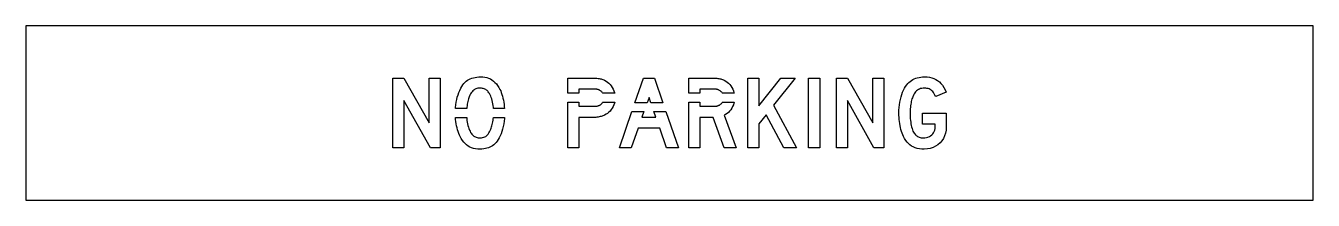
# Model space of a CAD drawing. Extents: x 0 to 74, y 0 to 10.
import ezdxf

# ---------------------------------------------------------------- set-up
doc = ezdxf.new("R2010")
doc.units = 0
doc.layers.add('CUT', color=7, linetype='Continuous')
doc.layers.add('OUTSIDE', color=1, linetype='Continuous')

msp = doc.modelspace()

# ---------------------------------------------------------------- linework, layer by layer
at = {"layer": 'CUT'}
for points in [[(21.0946, 3), (21.0946, 7), (21.7262, 7), (23.1858, 4.4456), (23.1858, 7), (23.8174, 7), (23.8174, 3), (23.2558, 3), (21.7262, 5.7088), (21.7262, 3)], [(26.8078, 5.7164), (26.783, 5.806), (26.755, 5.8912), (26.7238, 5.9712), (26.6898, 6.0464), (26.6526, 6.1156), (26.6202, 6.166), (26.5866, 6.2108), (26.5518, 6.2508), (26.5146, 6.2864), (26.4758, 6.3172), (26.435, 6.344), (26.3918, 6.3664), (26.3458, 6.3852), (26.2974, 6.4), (26.2458, 6.4116), (26.191, 6.4196), (26.133, 6.4244), (26.0582, 6.4244), (25.9878, 6.4176), (25.9218, 6.4032), (25.8598, 6.3816), (25.8018, 6.3524), (25.7474, 6.3156), (25.6962, 6.2716), (25.6486, 6.2196), (25.6042, 6.16), (25.5626, 6.0924), (25.5238, 6.0168), (25.4874, 5.9332), (25.4638, 5.8712), (25.4422, 5.8044), (25.4222, 5.7332), (25.4038, 5.6584), (25.3878, 5.5804), (25.3734, 5.5), (25.3614, 5.4176), (25.3514, 5.3336), (25.3436, 5.251), (24.6971, 5.251), (24.7014, 5.3164), (24.7182, 5.4724), (24.741, 5.624), (24.7702, 5.7708), (24.805, 5.9124), (24.8454, 6.048), (24.8914, 6.1772), (24.9422, 6.2996), (24.9978, 6.4148), (25.0582, 6.522), (25.1226, 6.6212), (25.1842, 6.6948), (25.2494, 6.7616), (25.3182, 6.8216), (25.3914, 6.8748), (25.469, 6.9212), (25.5506, 6.9616), (25.6374, 6.9952), (25.7286, 7.0224), (25.8254, 7.0436), (25.927, 7.0584), (26.0342, 7.0672), (26.1474, 7.07), (26.2702, 7.0656), (26.3874, 7.0512), (26.4982, 7.0276), (26.603, 6.9936), (26.7026, 6.95), (26.7962, 6.8964), (26.885, 6.8324), (26.9686, 6.7584), (27.0474, 6.6736), (27.1214, 6.578), (27.1906, 6.4716), (27.2562, 6.3544), (27.2966, 6.2636), (27.3342, 6.1668), (27.3686, 6.0648), (27.3998, 5.9576), (27.4278, 5.8464), (27.4526, 5.7316), (27.4734, 5.6132), (27.491, 5.4924), (27.5046, 5.3696), (27.5141, 5.251), (26.8811, 5.251), (26.8754, 5.3204), (26.8634, 5.4244), (26.8482, 5.5252), (26.8298, 5.6228)], [(33.0698, 6.2496), (33.0378, 6.2756), (33.0034, 6.2984), (32.9762, 6.3116), (32.9502, 6.3228), (32.9246, 6.3328), (32.899, 6.3412), (32.873, 6.3484), (32.8458, 6.3544), (32.8166, 6.3592), (32.7854, 6.3628), (32.751, 6.3652), (32.713, 6.3672), (32.6714, 6.368), (32.6246, 6.3684), (31.7966, 6.3684), (31.7966, 6.1282), (31.165, 6.1282), (31.165, 7), (32.5406, 7), (32.619, 6.9992), (32.693, 6.9976), (32.763, 6.994), (32.8294, 6.9892), (32.8926, 6.9824), (32.9526, 6.9736), (33.0102, 6.9628), (33.0654, 6.95), (33.1186, 6.9348), (33.1702, 6.9172), (33.2206, 6.8968), (33.2702, 6.8736), (33.3562, 6.8264), (33.4378, 6.7696), (33.5146, 6.704), (33.5862, 6.6308), (33.6518, 6.5508), (33.7106, 6.4648), (33.7622, 6.374), (33.8058, 6.2792), (33.8406, 6.1808), (33.8543, 6.1282), (33.1698, 6.1282), (33.153, 6.1552), (33.1278, 6.1892), (33.1002, 6.2208)], [(36.1334, 7), (36.6215, 5.5808), (35.9333, 5.5808), (35.8246, 5.8912), (35.7121, 5.5808), (35.0139, 5.5808), (35.5018, 7)], [(39.9042, 6.2756), (39.867, 6.2984), (39.843, 6.3116), (39.8206, 6.3228), (39.7982, 6.3328), (39.7754, 6.3412), (39.7518, 6.3484), (39.7266, 6.3544), (39.699, 6.3592), (39.6686, 6.3628), (39.6342, 6.3652), (39.5954, 6.3672), (39.5514, 6.368), (39.5022, 6.3684), (38.7442, 6.3684), (38.7442, 6.1282), (38.1126, 6.1282), (38.1126, 7), (39.4318, 7), (39.507, 6.9992), (39.5786, 6.9976), (39.6462, 6.994), (39.711, 6.9892), (39.7726, 6.9824), (39.8318, 6.9736), (39.8886, 6.9628), (39.9434, 6.95), (39.9962, 6.9348), (40.0478, 6.9172), (40.0982, 6.8968), (40.1478, 6.8736), (40.2334, 6.8264), (40.3142, 6.7696), (40.3902, 6.704), (40.4602, 6.6308), (40.5238, 6.5508), (40.581, 6.4648), (40.6306, 6.374), (40.6726, 6.2792), (40.7062, 6.1808), (40.7192, 6.1282), (40.0452, 6.1282), (40.0278, 6.1552), (40.001, 6.1892), (39.9714, 6.2208), (39.9394, 6.2496)], [(41.509, 3), (41.509, 7), (42.1406, 7), (42.1406, 5.414), (43.4038, 7), (44.2178, 7), (42.9826, 5.442), (44.3018, 3), (43.5722, 3), (42.5618, 4.8948), (42.1406, 4.3756), (42.1406, 3)], [(44.9898, 3), (44.9898, 7), (45.6354, 7), (45.6354, 3)], [(46.5898, 7), (47.2214, 7), (48.681, 4.4456), (48.681, 7), (49.3126, 7), (49.3126, 3), (48.751, 3), (47.2214, 5.7088), (47.2214, 3), (46.5898, 3)], [(52.6522, 3.4076), (52.5478, 3.2876), (52.4282, 3.1832), (52.2942, 3.0952), (52.1478, 3.0244), (51.9894, 2.9728), (51.8206, 2.9408), (51.6426, 2.93), (51.4966, 2.9344), (51.361, 2.9488), (51.235, 2.9728), (51.1178, 3.0068), (51.0094, 3.0508), (50.909, 3.1052), (50.8162, 3.1704), (50.7306, 3.246), (50.6518, 3.3324), (50.5786, 3.43), (50.5114, 3.5392), (50.4494, 3.6596), (50.409, 3.7504), (50.3714, 3.846), (50.3366, 3.9468), (50.3054, 4.052), (50.2774, 4.1612), (50.253, 4.2736), (50.2318, 4.3892), (50.2146, 4.5068), (50.2006, 4.6268), (50.191, 4.748), (50.185, 4.8704), (50.1826, 4.9928), (50.1866, 5.154), (50.1974, 5.3132), (50.2154, 5.4704), (50.2398, 5.624), (50.2706, 5.7732), (50.3074, 5.9176), (50.3494, 6.0556), (50.397, 6.1864), (50.4494, 6.3096), (50.5062, 6.4236), (50.567, 6.5276), (50.6318, 6.6212), (50.6938, 6.692), (50.7594, 6.7568), (50.8294, 6.8156), (50.9038, 6.8684), (50.9822, 6.9152), (51.0654, 6.956), (51.1526, 6.9908), (51.2442, 7.0192), (51.3406, 7.0416), (51.441, 7.0572), (51.5466, 7.0668), (51.6566, 7.07), (51.8058, 7.0648), (51.945, 7.0484), (52.0746, 7.0208), (52.1954, 6.9812), (52.3078, 6.9296), (52.4126, 6.8648), (52.5098, 6.7872), (52.6006, 6.696), (52.6846, 6.5904), (52.7634, 6.4708), (52.8366, 6.336), (52.9054, 6.186), (52.3022, 5.9472), (52.2598, 6.0304), (52.2174, 6.1044), (52.1734, 6.17), (52.1286, 6.2272), (52.0814, 6.276), (52.0318, 6.3176), (51.9794, 6.3516), (51.9238, 6.3788), (51.8638, 6.3992), (51.7998, 6.4136), (51.731, 6.422), (51.6566, 6.4244), (51.5782, 6.4216), (51.5042, 6.4124), (51.4346, 6.3972), (51.3694, 6.3752), (51.3082, 6.3464), (51.2514, 6.3104), (51.1978, 6.2672), (51.1482, 6.2168), (51.1018, 6.158), (51.059, 6.0916), (51.0194, 6.0168), (50.9826, 5.9332), (50.959, 5.8712), (50.9374, 5.8044), (50.9174, 5.7332), (50.899, 5.6584), (50.883, 5.5804), (50.8686, 5.5), (50.8566, 5.4176), (50.8466, 5.3336), (50.8386, 5.2484), (50.833, 5.1632), (50.8294, 5.0776), (50.8282, 4.9928), (50.8298, 4.888), (50.8342, 4.7832), (50.8414, 4.68), (50.8514, 4.578), (50.8638, 4.4788), (50.8794, 4.3824), (50.8974, 4.2896), (50.9178, 4.2008), (50.941, 4.1168), (50.9666, 4.038), (50.9946, 3.9648), (51.025, 3.8984), (51.0578, 3.8448), (51.0926, 3.7964), (51.1302, 3.7532), (51.1698, 3.7148), (51.2122, 3.6812), (51.2566, 3.6528), (51.3034, 3.6288), (51.3522, 3.6092), (51.4038, 3.5944), (51.4578, 3.5836), (51.5138, 3.5776), (51.5722, 3.5756), (51.6714, 3.5808), (51.7654, 3.596), (51.8538, 3.6208), (51.935, 3.6544), (52.0094, 3.6968), (52.0758, 3.7472), (52.1338, 3.8056), (52.1826, 3.8708), (52.2214, 3.9424), (52.2502, 4.0204), (52.2678, 4.104), (52.2742, 4.1928), (52.2742, 4.3616), (51.5442, 4.3616), (51.5442, 4.9928), (52.9054, 4.9928), (52.9054, 4.1928), (52.8946, 4.0148), (52.8626, 3.846), (52.811, 3.6876), (52.7402, 3.5412)], [(33.5862, 5.114), (33.5146, 5.0424), (33.4378, 4.9788), (33.3562, 4.9248), (33.2702, 4.8808), (33.2234, 4.8604), (33.1742, 4.8412), (33.1226, 4.8232), (33.0686, 4.8068), (33.0118, 4.792), (32.9526, 4.7788), (32.891, 4.7676), (32.8262, 4.758), (32.759, 4.7504), (32.689, 4.7448), (32.6162, 4.7416), (32.5406, 4.7404), (31.7966, 4.7404), (31.7966, 3), (31.165, 3), (31.165, 5.6262), (31.7966, 5.6262), (31.7966, 5.386), (32.6246, 5.386), (32.6714, 5.3864), (32.713, 5.3872), (32.751, 5.3892), (32.7854, 5.3916), (32.8166, 5.3952), (32.8458, 5.4), (32.873, 5.406), (32.899, 5.4128), (32.9246, 5.4216), (32.9502, 5.4316), (32.9762, 5.4428), (33.0034, 5.456), (33.0378, 5.476), (33.0698, 5.5), (33.1002, 5.528), (33.1278, 5.5592), (33.153, 5.5932), (33.1731, 5.6262), (33.856, 5.6262), (33.8406, 5.5656), (33.8058, 5.466), (33.7622, 5.37), (33.7106, 5.2788), (33.6518, 5.1932)], [(38.7442, 5.386), (39.5022, 5.386), (39.5486, 5.3864), (39.5906, 5.3872), (39.6282, 5.3892), (39.6622, 5.3916), (39.693, 5.3952), (39.7214, 5.4), (39.7478, 5.406), (39.7722, 5.4128), (39.7962, 5.4216), (39.8194, 5.4316), (39.843, 5.4428), (39.867, 5.456), (39.9042, 5.4788), (39.9394, 5.5048), (39.9714, 5.5336), (40.001, 5.5652), (40.0278, 5.5992), (40.0452, 5.6262), (40.7207, 5.6262), (40.7062, 5.5652), (40.6722, 5.4656), (40.6298, 5.3692), (40.5794, 5.2772), (40.521, 5.1904), (40.4558, 5.11), (40.3842, 5.0364), (40.3062, 4.9708), (40.2226, 4.914), (40.1338, 4.8668), (40.8354, 3), (40.1478, 3), (39.5022, 4.7404), (38.7442, 4.7404), (38.7442, 3), (38.1126, 3), (38.1126, 5.6262), (38.7442, 5.6262)], [(27.3706, 3.9436), (27.325, 3.8128), (27.2738, 3.6904), (27.2174, 3.5764), (27.155, 3.4724), (27.0874, 3.3788), (27.0294, 3.3052), (26.967, 3.2384), (26.9006, 3.1784), (26.8302, 3.1252), (26.7558, 3.0788), (26.677, 3.0384), (26.5942, 3.0048), (26.5074, 2.9776), (26.4166, 2.9564), (26.3214, 2.9416), (26.2222, 2.9328), (26.119, 2.93), (25.983, 2.9344), (25.8554, 2.9488), (25.7362, 2.9724), (25.6242, 3.0064), (25.5198, 3.05), (25.4226, 3.1036), (25.3322, 3.1676), (25.2478, 3.2416), (25.1698, 3.3264), (25.0974, 3.422), (25.0302, 3.5284), (24.9682, 3.6456), (24.9274, 3.7336), (24.889, 3.8292), (24.8534, 3.9312), (24.8206, 4.0384), (24.791, 4.1508), (24.7646, 4.2668), (24.7422, 4.3856), (24.723, 4.5064), (24.7078, 4.6284), (24.6968, 4.749), (25.3429, 4.749), (25.3486, 4.6776), (25.3606, 4.5744), (25.3762, 4.4736), (25.3946, 4.3756), (25.4162, 4.2808), (25.4414, 4.1904), (25.4694, 4.1048), (25.5006, 4.0248), (25.5346, 3.9512), (25.5718, 3.8844), (25.6042, 3.834), (25.6386, 3.7884), (25.675, 3.7472), (25.7138, 3.7104), (25.7546, 3.6784), (25.7982, 3.6508), (25.8442, 3.6276), (25.893, 3.6088), (25.945, 3.594), (25.9998, 3.5836), (26.0578, 3.5776), (26.119, 3.5756), (26.1906, 3.5788), (26.2574, 3.5884), (26.3202, 3.6052), (26.379, 3.6284), (26.4342, 3.6588), (26.4858, 3.6964), (26.5342, 3.7412), (26.5798, 3.7936), (26.6226, 3.8536), (26.6626, 3.9216), (26.7006, 3.9972), (26.7366, 4.0808), (26.7574, 4.1368), (26.7774, 4.2), (26.7962, 4.2688), (26.8142, 4.342), (26.8306, 4.4196), (26.8454, 4.5), (26.8586, 4.5824), (26.8698, 4.666), (26.8789, 4.749), (27.5141, 4.749), (27.5098, 4.6784), (27.4942, 4.5236), (27.4722, 4.3716), (27.4442, 4.224), (27.4102, 4.0808)], [(35.4178, 4.7684), (36.2178, 4.7684), (36.1091, 5.0788), (36.7941, 5.0788), (37.509, 3), (36.8354, 3), (36.4422, 4.1228), (35.193, 4.1228), (34.8002, 3), (34.1266, 3), (34.8413, 5.0788), (35.5303, 5.0788)]]:
    msp.add_lwpolyline(points, close=True, dxfattribs=at)
at = {"layer": 'OUTSIDE'}
msp.add_lwpolyline([(0, 0), (74, 0), (74, 10), (0, 10)], close=True, dxfattribs=at)

doc.saveas('drawing.dxf')
